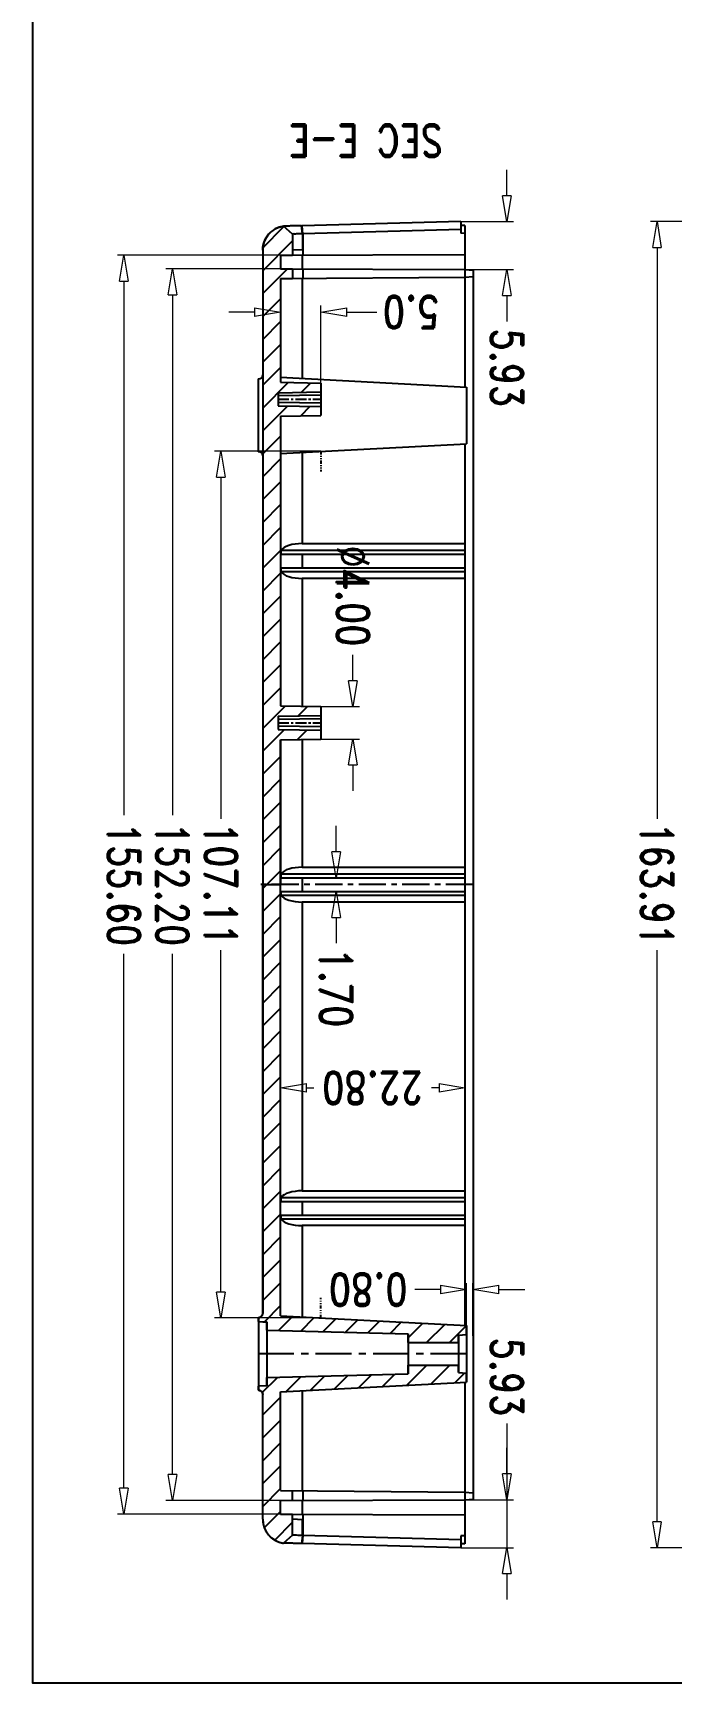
# Model space of a CAD drawing. Header units: millimetres. Extents: x 780 to 1231, y 190 to 834.
# Drawn here: x 780.3 to 859.2, y 189.9 to 393.8 of the extents above; entities that cross this region are included whole.
import ezdxf
from ezdxf.enums import TextEntityAlignment as Align

# ---------------------------------------------------------------- set-up
doc = ezdxf.new("R2010")
doc.units = ezdxf.units.MM
doc.linetypes.add('CENTER', pattern=[50.8, 31.75, -6.35, 6.35, -6.35])
doc.linetypes.add('DIVIDE', pattern=[31.75, 12.7, -6.35, 0, -6.35, 0, -6.35])
doc.layers.add('06___PRT_ALL_SURFS', color=7, linetype='Continuous')
doc.layers.add('dim', color=3, linetype='Continuous', lineweight=9)
doc.layers.add('hatch', color=56, linetype='Continuous', lineweight=9)
doc.styles.add('LongTou', font='romand.shx', dxfattribs={"width": 0.8, "bigfont": 'whgdtxt.shx'})
doc.dimstyles.new('YanXiu', dxfattribs={"dimtxt": 2.5, "dimasz": 2.2, "dimexe": 1, "dimexo": 0, "dimgap": 0.66, "dimtad": 0, "dimzin": 1, "dimdsep": 46, "dimtxsty": 'LongTou', "dimblk": 'CLOSEDBLANK', "dimcen": 0, "dimclrd": 256, "dimclre": 131, "dimclrt": 42, "dimazin": 0, "dimtfac": 1, "dimtofl": 0, "dimtmove": 0, "dimatfit": 3, "dimldrblk": 'CLOSEDBLANK', "dimfxl": 1, "dimlwd": 5, "dimlwe": 5, "dimarcsym": 0})

# ---------------------------------------------------------------- blocks, each defined once
blk = doc.blocks.new('_ClosedBlank')
at = {"color": 0, "linetype": 'ByBlock', "lineweight": -2}
for p, q in [((-1, 0.167), (0, 0)), ((-1, 0.167), (-1, -0.167)), ((0, 0), (-1, -0.167))]:
    blk.add_line(p, q, dxfattribs=at)
blk = doc.blocks.new('*D374')
at = {"layer": 'Defpoints', "color": 0}
for p in [(84.09, -221.2), (89.09, -221.29), (89.09, -229.97)]:
    blk.add_point(p, dxfattribs=at)
at = {"layer": 'dim', "color": 131, "lineweight": 5}
for p, q in [((84.09, -221.2), (84.09, -230.77)), ((89.09, -221.29), (89.09, -230.77))]:
    blk.add_line(p, q, dxfattribs=at)
at = {"layer": 'dim', "lineweight": 5}
for p, q in [((80.89, -229.97), (77.16, -229.97)), ((92.29, -229.97), (95.49, -229.97))]:
    blk.add_line(p, q, dxfattribs=at)
at = {"layer": 'dim', "lineweight": 5, "xscale": 3.2, "yscale": 3.2, "zscale": 3.2}
blk.add_blockref('_ClosedBlank', (84.09, -229.97), dxfattribs=at)
at = {"layer": 'dim', "lineweight": 5, "xscale": 3.2, "yscale": 3.2, "zscale": 3.2, "rotation": 180}
blk.add_blockref('_ClosedBlank', (89.09, -229.97), dxfattribs=at)
at = {"layer": 'dim', "color": 42, "insert": (72.94, -229.97), "char_height": 4, "attachment_point": 5, "style": 'LongTou'}
blk.add_mtext('5.0', dxfattribs=at)
blk = doc.blocks.new('*D375')
at = {"layer": 'Defpoints', "color": 0}
for p in [(61.1, -235.22), (66.29, -235.22), (66.79, -241.15)]:
    blk.add_point(p, dxfattribs=at)
at = {"layer": 'dim', "lineweight": 5}
for p, q in [((61.1, -232.02), (61.1, -228.82)), ((61.1, -244.35), (61.1, -247.55))]:
    blk.add_line(p, q, dxfattribs=at)
at = {"layer": 'dim', "color": 131, "lineweight": 5}
for p, q in [((66.29, -235.22), (60.3, -235.22)), ((66.79, -241.15), (60.3, -241.15))]:
    blk.add_line(p, q, dxfattribs=at)
at = {"layer": 'dim', "lineweight": 5, "xscale": 3.2, "yscale": 3.2, "zscale": 3.2}
for p, rotation in [((61.1, -235.22), 270), ((61.1, -241.15), 90)]:
    blk.add_blockref('_ClosedBlank', p, dxfattribs=dict(at, rotation=rotation))
at = {"layer": 'dim', "color": 42, "insert": (61.1, -223.07), "char_height": 4, "attachment_point": 5, "rotation": 90, "style": 'LongTou'}
blk.add_mtext('5.93', dxfattribs=at)
blk = doc.blocks.new('*D376')
at = {"layer": 'Defpoints', "color": 0}
for p in [(61.1, -77.25), (66.79, -77.25), (66.29, -83.18)]:
    blk.add_point(p, dxfattribs=at)
at = {"layer": 'dim', "lineweight": 5}
for p, q in [((61.1, -74.05), (61.1, -70.85)), ((61.1, -83.18), (61.1, -77.25)), ((61.1, -92.59), (61.1, -83.18)), ((61.1, -86.38), (61.1, -89.58))]:
    blk.add_line(p, q, dxfattribs=at)
at = {"layer": 'dim', "color": 131, "lineweight": 5}
for p, q in [((66.79, -77.25), (60.3, -77.25)), ((66.29, -83.18), (60.3, -83.18))]:
    blk.add_line(p, q, dxfattribs=at)
at = {"layer": 'dim', "lineweight": 5, "xscale": 3.2, "yscale": 3.2, "zscale": 3.2}
for p, rotation in [((61.1, -77.25), 270), ((61.1, -83.18), 90)]:
    blk.add_blockref('_ClosedBlank', p, dxfattribs=dict(at, rotation=rotation))
at = {"layer": 'dim', "color": 42, "insert": (61.1, -98.34), "char_height": 4, "attachment_point": 5, "rotation": 90, "style": 'LongTou'}
blk.add_mtext('5.93', dxfattribs=at)
blk = doc.blocks.new('*D379')
at = {"layer": 'Defpoints', "color": 0}
for p in [(65.29, -103.45), (66.09, -104.7), (66.09, -109.15)]:
    blk.add_point(p, dxfattribs=at)
at = {"layer": 'dim', "color": 131, "lineweight": 5}
for p, q in [((65.29, -103.45), (65.29, -109.95)), ((66.09, -104.7), (66.09, -109.95))]:
    blk.add_line(p, q, dxfattribs=at)
at = {"layer": 'dim', "lineweight": 5}
for p, q in [((62.09, -109.15), (58.89, -109.15)), ((69.29, -109.15), (72.49, -109.15))]:
    blk.add_line(p, q, dxfattribs=at)
at = {"layer": 'dim', "lineweight": 5, "xscale": 3.2, "yscale": 3.2, "zscale": 3.2}
blk.add_blockref('_ClosedBlank', (65.29, -109.15), dxfattribs=at)
at = {"layer": 'dim', "lineweight": 5, "xscale": 3.2, "yscale": 3.2, "zscale": 3.2, "rotation": 180}
blk.add_blockref('_ClosedBlank', (66.09, -109.15), dxfattribs=at)
at = {"layer": 'dim', "color": 42, "insert": (78.24, -109.15), "char_height": 4, "attachment_point": 5, "style": 'LongTou'}
blk.add_mtext('0.80', dxfattribs=at)
blk = doc.blocks.new('*D377')
at = {"layer": 'Defpoints', "color": 0}
for p in [(66.29, -130.28), (89.09, -130.28), (66.29, -134.08)]:
    blk.add_point(p, dxfattribs=at)
at = {"layer": 'dim', "color": 131, "lineweight": 5}
for p, q in [((66.29, -130.28), (66.29, -134.88)), ((89.09, -130.28), (89.09, -134.88))]:
    blk.add_line(p, q, dxfattribs=at)
at = {"layer": 'dim', "lineweight": 5}
for p, q in [((69.49, -134.08), (70.41, -134.08)), ((85.89, -134.08), (84.96, -134.08))]:
    blk.add_line(p, q, dxfattribs=at)
at = {"layer": 'dim', "lineweight": 5, "xscale": 3.2, "yscale": 3.2, "zscale": 3.2, "rotation": 180}
blk.add_blockref('_ClosedBlank', (66.29, -134.08), dxfattribs=at)
at = {"layer": 'dim', "lineweight": 5, "xscale": 3.2, "yscale": 3.2, "zscale": 3.2}
blk.add_blockref('_ClosedBlank', (89.09, -134.08), dxfattribs=at)
at = {"layer": 'dim', "color": 42, "insert": (77.69, -134.08), "char_height": 4, "attachment_point": 5, "style": 'LongTou'}
blk.add_mtext('22.80', dxfattribs=at)
blk = doc.blocks.new('*D373')
at = {"layer": 'Defpoints', "color": 0}
for p in [(80.13, -177.2), (84.09, -177.2), (84.09, -181.2)]:
    blk.add_point(p, dxfattribs=at)
at = {"layer": 'dim', "lineweight": 5}
for p, q in [((80.13, -174), (80.13, -170.8)), ((80.13, -184.4), (80.13, -187.6))]:
    blk.add_line(p, q, dxfattribs=at)
at = {"layer": 'dim', "color": 131, "lineweight": 5}
for p, q in [((84.09, -177.2), (79.33, -177.2)), ((84.09, -181.2), (79.33, -181.2))]:
    blk.add_line(p, q, dxfattribs=at)
at = {"layer": 'dim', "lineweight": 5, "xscale": 3.2, "yscale": 3.2, "zscale": 3.2}
for p, rotation in [((80.13, -177.2), 270), ((80.13, -181.2), 90)]:
    blk.add_blockref('_ClosedBlank', p, dxfattribs=dict(at, rotation=rotation))
at = {"layer": 'dim', "color": 42, "insert": (80.13, -194.88), "char_height": 4, "attachment_point": 5, "rotation": 90, "style": 'LongTou'}
blk.add_mtext('%%c4.00', dxfattribs=at)
blk = doc.blocks.new('*D378')
at = {"layer": 'Defpoints', "color": 0}
for p in [(89, -158.35), (82.21, -160.05), (89, -160.05)]:
    blk.add_point(p, dxfattribs=at)
at = {"layer": 'dim', "lineweight": 5}
for p, q in [((82.21, -155.15), (82.21, -151.95)), ((82.21, -163.25), (82.21, -166.45))]:
    blk.add_line(p, q, dxfattribs=at)
at = {"layer": 'dim', "color": 131, "lineweight": 5}
for p, q in [((89, -158.35), (81.41, -158.35)), ((89, -160.05), (81.41, -160.05))]:
    blk.add_line(p, q, dxfattribs=at)
at = {"layer": 'dim', "lineweight": 5, "xscale": 3.2, "yscale": 3.2, "zscale": 3.2}
for p, rotation in [((82.21, -158.35), 270), ((82.21, -160.05), 90)]:
    blk.add_blockref('_ClosedBlank', p, dxfattribs=dict(at, rotation=rotation))
at = {"layer": 'dim', "color": 42, "insert": (82.21, -146.43), "char_height": 4, "attachment_point": 5, "rotation": 90, "style": 'LongTou'}
blk.add_mtext('1.70', dxfattribs=at)
blk = doc.blocks.new('*D370')
at = {"layer": 'Defpoints', "color": 0}
for p in [(84.09, -105.64), (84.09, -212.76), (96.45, -212.76)]:
    blk.add_point(p, dxfattribs=at)
at = {"layer": 'dim', "color": 131, "lineweight": 5}
for p, q in [((84.09, -105.64), (97.25, -105.64)), ((84.09, -212.76), (97.25, -212.76))]:
    blk.add_line(p, q, dxfattribs=at)
at = {"layer": 'dim', "lineweight": 5}
for p, q in [((96.45, -108.84), (96.45, -151.09)), ((96.45, -209.56), (96.45, -167.32))]:
    blk.add_line(p, q, dxfattribs=at)
at = {"layer": 'dim', "lineweight": 5, "xscale": 3.2, "yscale": 3.2, "zscale": 3.2}
for p, rotation in [((96.45, -105.64), 90), ((96.45, -212.76), 270)]:
    blk.add_blockref('_ClosedBlank', p, dxfattribs=dict(at, rotation=rotation))
at = {"layer": 'dim', "color": 42, "insert": (96.45, -159.2), "char_height": 4, "attachment_point": 5, "rotation": 90, "style": 'LongTou'}
blk.add_mtext('107.11', dxfattribs=at)
blk = doc.blocks.new('*D371')
at = {"layer": 'Defpoints', "color": 0}
for p in [(89.09, -83.1), (89.09, -235.3), (102.45, -235.3)]:
    blk.add_point(p, dxfattribs=at)
at = {"layer": 'dim', "color": 131, "lineweight": 5}
for p, q in [((89.09, -83.1), (103.25, -83.1)), ((89.09, -235.3), (103.25, -235.3))]:
    blk.add_line(p, q, dxfattribs=at)
at = {"layer": 'dim', "lineweight": 5}
for p, q in [((102.45, -86.3), (102.45, -150.63)), ((102.45, -232.1), (102.45, -167.77))]:
    blk.add_line(p, q, dxfattribs=at)
at = {"layer": 'dim', "lineweight": 5, "xscale": 3.2, "yscale": 3.2, "zscale": 3.2}
for p, rotation in [((102.45, -83.1), 90), ((102.45, -235.3), 270)]:
    blk.add_blockref('_ClosedBlank', p, dxfattribs=dict(at, rotation=rotation))
at = {"layer": 'dim', "color": 42, "insert": (102.45, -159.2), "char_height": 4, "attachment_point": 5, "rotation": 90, "style": 'LongTou'}
blk.add_mtext('152.20', dxfattribs=at)
blk = doc.blocks.new('*D372')
at = {"layer": 'Defpoints', "color": 0}
for p in [(89.09, -81.4), (89.09, -237), (108.45, -237)]:
    blk.add_point(p, dxfattribs=at)
at = {"layer": 'dim', "color": 131, "lineweight": 5}
for p, q in [((89.09, -81.4), (109.25, -81.4)), ((89.09, -237), (109.25, -237))]:
    blk.add_line(p, q, dxfattribs=at)
at = {"layer": 'dim', "lineweight": 5}
for p, q in [((108.45, -84.6), (108.45, -150.63)), ((108.45, -233.8), (108.45, -167.77))]:
    blk.add_line(p, q, dxfattribs=at)
at = {"layer": 'dim', "lineweight": 5, "xscale": 3.2, "yscale": 3.2, "zscale": 3.2}
for p, rotation in [((108.45, -81.4), 90), ((108.45, -237), 270)]:
    blk.add_blockref('_ClosedBlank', p, dxfattribs=dict(at, rotation=rotation))
at = {"layer": 'dim', "color": 42, "insert": (108.45, -159.2), "char_height": 4, "attachment_point": 5, "rotation": 90, "style": 'LongTou'}
blk.add_mtext('155.60', dxfattribs=at)
blk = doc.blocks.new('*D366')
at = {"layer": 'Defpoints', "color": 0}
for p in [(14.67, -77.25), (42.54, -77.25), (14.67, -241.15)]:
    blk.add_point(p, dxfattribs=at)
at = {"layer": 'dim', "color": 131, "lineweight": 5}
for p, q in [((14.67, -77.25), (43.34, -77.25)), ((14.67, -241.15), (43.34, -241.15))]:
    blk.add_line(p, q, dxfattribs=at)
at = {"layer": 'dim', "lineweight": 5}
for p, q in [((42.54, -80.45), (42.54, -151.09)), ((42.54, -237.95), (42.54, -167.32))]:
    blk.add_line(p, q, dxfattribs=at)
at = {"layer": 'dim', "lineweight": 5, "xscale": 3.2, "yscale": 3.2, "zscale": 3.2}
for p, rotation in [((42.54, -77.25), 90), ((42.54, -241.15), 270)]:
    blk.add_blockref('_ClosedBlank', p, dxfattribs=dict(at, rotation=rotation))
at = {"layer": 'dim', "color": 42, "insert": (42.54, -159.2), "char_height": 4, "attachment_point": 5, "rotation": 90, "style": 'LongTou'}
blk.add_mtext('163.91', dxfattribs=at)
blk = doc.blocks.new('*u464')
h = blk.add_hatch()
h.set_pattern_fill('12', color=5, scale=2, angle=45, style=0, pattern_type=0)
h.set_pattern_definition([(45, (-393.0849, -50.6507), (-1.4142136, 1.4142136), [])])
edge = h.paths.add_edge_path()
edge.add_line((196.764, 144.897), (196.764, 223.32))
edge.add_spline(control_points=[(196.764, 144.897), (196.764, 143.342), (195.75, 142.163), (194.212, 141.931)], knot_values=[0, 0, 0, 0, 1, 1, 1, 1], weights=[1, 0.8387142, 0.8387142, 1], degree=3, periodic=0)
edge.add_line((193.064, 142.919), (194.212, 141.931))
edge.add_line((193.064, 142.919), (193.064, 145.515))
edge.add_line((194.564, 145.52), (193.064, 145.515))
edge.add_line((194.564, 145.52), (194.564, 147.22))
edge.add_line((194.564, 147.22), (193.064, 147.225))
edge.add_line((193.064, 147.225), (193.064, 148.407))
edge.add_line((194.564, 148.42), (193.064, 148.407))
edge.add_line((194.564, 148.42), (194.564, 161.233))
edge.add_line((194.564, 161.233), (189.564, 161.32))
edge.add_line((189.564, 161.32), (189.564, 162.42))
edge.add_line((194.864, 162.513), (189.564, 162.42))
edge.add_line((194.864, 162.513), (194.864, 164.128))
edge.add_line((194.864, 164.128), (189.564, 164.22))
edge.add_line((189.564, 164.22), (189.564, 165.32))
edge.add_line((194.564, 165.407), (189.564, 165.32))
edge.add_line((194.564, 165.407), (194.564, 201.233))
edge.add_line((194.564, 201.233), (189.564, 201.32))
edge.add_line((189.564, 201.32), (189.564, 202.42))
edge.add_line((194.864, 202.513), (189.564, 202.42))
edge.add_line((194.864, 202.513), (194.864, 204.128))
edge.add_line((194.864, 204.128), (189.564, 204.22))
edge.add_line((189.564, 204.22), (189.564, 205.32))
edge.add_line((194.564, 205.407), (189.564, 205.32))
edge.add_line((194.564, 205.407), (194.564, 223.32))
edge.add_line((196.764, 223.32), (194.564, 223.32))
edge = h.paths.add_edge_path()
edge.add_line((196.764, 223.32), (194.564, 223.32))
edge.add_line((196.764, 223.32), (194.564, 223.32))
edge = h.paths.add_edge_path()
edge.add_line((196.764, 301.743), (196.764, 286.321))
edge.add_spline(control_points=[(197.264, 285.821), (196.971, 285.821), (196.764, 286.028), (196.764, 286.321)], knot_values=[0, 0, 0, 0, 1, 1, 1, 1], weights=[1, 0.8047379, 0.8047379, 1], degree=3, periodic=0)
edge.add_line((197.264, 285.821), (197.264, 285.32))
edge.add_line((196.264, 285.285), (197.264, 285.32))
edge.add_line((196.264, 285.285), (196.264, 284.257))
edge.add_line((196.264, 284.257), (178.764, 283.799))
edge.add_line((178.764, 283.799), (178.764, 282.72))
edge.add_line((178.764, 282.72), (172.564, 282.72))
edge.add_line((172.564, 283.633), (172.564, 282.72))
edge.add_line((172.564, 283.633), (171.564, 283.72))
edge.add_line((171.564, 284.82), (171.564, 283.72))
edge.add_line((194.564, 286.026), (171.564, 284.82))
edge.add_line((194.564, 298.22), (194.564, 286.026))
edge.add_line((194.564, 298.22), (193.064, 298.233))
edge.add_line((193.064, 299.415), (193.064, 298.233))
edge.add_line((194.564, 299.42), (193.064, 299.415))
edge.add_line((194.564, 301.12), (194.564, 299.42))
edge.add_line((194.564, 301.12), (193.064, 301.125))
edge.add_line((193.064, 303.722), (193.064, 301.125))
edge.add_line((193.064, 303.722), (194.212, 304.709))
edge.add_spline(control_points=[(196.764, 301.743), (196.764, 303.298), (195.75, 304.477), (194.212, 304.709)], knot_values=[0, 0, 0, 0, 1, 1, 1, 1], weights=[1, 0.8387142, 0.8387142, 1], degree=3, periodic=0)
edge = h.paths.add_edge_path()
edge.add_line((194.564, 276.615), (194.564, 223.32))
edge.add_line((194.564, 276.615), (171.564, 277.82))
edge.add_line((171.564, 278.92), (171.564, 277.82))
edge.add_line((172.564, 279.008), (171.564, 278.92))
edge.add_line((172.564, 279.92), (172.564, 279.008))
edge.add_line((178.764, 279.92), (172.564, 279.92))
edge.add_line((178.764, 279.92), (178.764, 278.842))
edge.add_line((196.264, 278.383), (178.764, 278.842))
edge.add_line((196.264, 278.383), (196.264, 277.355))
edge.add_line((196.764, 277.338), (196.264, 277.355))
edge.add_line((197.264, 277.32), (196.764, 277.338))
edge.add_line((197.264, 277.32), (197.264, 276.82))
edge.add_spline(control_points=[(197.264, 276.82), (196.971, 276.82), (196.764, 276.613), (196.764, 276.32)], knot_values=[0, 0, 0, 0, 1, 1, 1, 1], weights=[1, 0.8047379, 0.8047379, 1], degree=3, periodic=0)
edge.add_line((196.764, 276.32), (196.764, 223.32))
edge.add_line((196.764, 223.32), (194.564, 223.32))
at = {"color": 7}
for p, q in [((171.764, 304.777), (172.264, 304.805)), ((171.764, 284.82), (171.764, 304.777)), ((172.264, 303.823), (172.264, 304.284)), ((193.064, 303.722), (194.212, 304.709)), ((193.064, 303.722), (194.212, 304.709)), ((171.764, 303.807), (172.264, 303.823)), ((191.821, 301.13), (191.822, 303.772)), ((191.856, 303.77), (191.856, 301.771)), ((193.064, 303.722), (193.064, 301.125)), ((193.064, 303.722), (193.064, 301.125)), ((194.564, 301.12), (171.764, 301.2)), ((193.064, 301.722), (191.856, 301.771)), ((191.886, 299.411), (191.886, 301.13)), ((194.564, 301.12), (193.064, 301.125)), ((194.564, 301.12), (194.564, 299.42)), ((194.564, 301.12), (194.564, 299.42)), ((196.764, 301.743), (196.764, 286.321)), ((196.764, 301.743), (196.764, 286.321)), ((171.764, 299.341), (170.764, 299.288)), ((170.764, 147.352), (170.764, 299.288)), ((171.764, 298.419), (170.764, 298.472)), ((194.564, 299.42), (171.764, 299.341)), ((194.564, 298.22), (171.764, 298.419)), ((191.821, 298.244), (191.821, 299.411)), ((191.886, 285.885), (191.886, 298.244)), ((194.564, 299.42), (193.064, 299.415)), ((193.064, 299.415), (193.064, 298.233)), ((193.064, 299.415), (193.064, 298.233)), ((194.564, 298.22), (193.064, 298.233)), ((194.564, 298.22), (194.564, 286.026)), ((194.564, 298.22), (194.564, 286.026)), ((194.564, 286.026), (171.564, 284.82)), ((194.564, 286.026), (171.564, 284.82)), ((197.264, 285.821), (197.264, 285.32)), ((197.264, 276.82), (197.264, 285.821)), ((171.564, 284.82), (171.564, 283.72)), ((171.564, 277.82), (171.564, 284.82)), ((172.564, 283.633), (171.564, 283.72)), ((172.564, 283.633), (171.564, 283.72)), ((172.564, 283.633), (172.564, 282.72)), ((172.564, 279.008), (172.564, 283.633)), ((196.264, 284.257), (178.764, 283.799)), ((196.264, 284.257), (178.764, 283.799)), ((178.764, 283.799), (178.764, 282.72)), ((178.764, 278.842), (178.764, 283.799)), ((196.264, 285.285), (197.264, 285.32)), ((196.264, 285.285), (197.264, 285.32)), ((196.264, 285.285), (196.264, 284.257)), ((196.264, 277.355), (196.264, 285.285)), ((178.764, 282.72), (172.564, 282.72)), ((178.764, 282.72), (172.564, 282.72)), ((172.564, 279.92), (172.564, 279.008)), ((178.764, 279.92), (172.564, 279.92)), ((178.764, 279.92), (172.564, 279.92)), ((178.764, 279.92), (178.764, 278.842)), ((172.564, 279.008), (171.564, 278.92)), ((172.564, 279.008), (171.564, 278.92)), ((171.564, 278.92), (171.564, 277.82)), ((194.564, 276.615), (171.564, 277.82)), ((194.564, 276.615), (171.564, 277.82)), ((171.764, 168.82), (171.764, 277.82)), ((196.264, 278.383), (178.764, 278.842)), ((196.264, 278.383), (178.764, 278.842)), ((196.264, 278.383), (196.264, 277.355)), ((191.886, 265.47), (191.886, 276.755)), ((194.564, 276.615), (194.564, 223.32)), ((194.564, 276.615), (194.564, 205.407)), ((196.764, 277.338), (196.264, 277.355)), ((197.264, 277.32), (196.264, 277.355)), ((197.264, 277.32), (196.764, 277.338)), ((196.764, 276.32), (196.764, 223.32)), ((196.764, 144.897), (196.764, 276.32)), ((197.264, 277.32), (197.264, 276.82)), ((171.764, 265.47), (191.886, 265.47)), ((171.764, 264.67), (194.48, 264.67)), ((194.48, 264.17), (171.764, 264.17)), ((191.886, 262.47), (191.886, 264.17)), ((194.48, 264.67), (194.48, 264.17)), ((194.48, 262.47), (171.764, 262.47)), ((194.48, 261.97), (171.764, 261.97)), ((191.886, 261.17), (171.764, 261.17)), ((191.886, 225.47), (191.886, 261.17)), ((194.48, 262.47), (194.48, 261.97)), ((171.764, 225.47), (191.886, 225.47)), ((171.764, 224.67), (194.48, 224.67)), ((194.48, 224.67), (194.48, 224.17)), ((194.48, 224.17), (171.764, 224.17)), ((194.48, 222.47), (171.764, 222.47)), ((191.886, 222.47), (191.886, 224.17)), ((194.48, 222.47), (194.48, 221.97)), ((194.564, 205.407), (194.564, 223.32)), ((196.764, 223.32), (194.564, 223.32)), ((196.764, 223.32), (194.564, 223.32)), ((196.764, 223.32), (194.564, 223.32)), ((196.764, 223.32), (194.564, 223.32)), ((196.764, 144.897), (196.764, 223.32)), ((194.48, 221.97), (171.764, 221.97)), ((191.886, 221.17), (171.764, 221.17)), ((191.886, 205.361), (191.886, 221.17)), ((194.564, 205.407), (189.564, 205.32)), ((194.564, 205.407), (189.564, 205.32)), ((189.564, 204.22), (189.564, 205.32)), ((189.564, 201.32), (189.564, 205.32)), ((194.864, 204.128), (189.564, 204.22)), ((194.864, 204.128), (189.564, 204.22)), ((194.864, 202.513), (194.864, 204.128)), ((194.864, 202.513), (194.864, 204.128)), ((189.564, 203.82), (194.864, 203.728)), ((189.564, 202.82), (194.864, 202.913)), ((194.864, 202.513), (189.564, 202.42)), ((194.864, 202.513), (189.564, 202.42)), ((189.564, 201.32), (189.564, 202.42)), ((194.564, 201.233), (189.564, 201.32)), ((194.564, 201.233), (189.564, 201.32)), ((191.886, 185.47), (191.886, 201.28)), ((194.564, 165.407), (194.564, 201.233)), ((194.564, 165.407), (194.564, 201.233)), ((171.764, 185.47), (191.886, 185.47)), ((171.764, 184.67), (194.48, 184.67)), ((194.48, 184.17), (171.764, 184.17)), ((191.886, 182.47), (191.886, 184.17)), ((194.48, 184.67), (194.48, 184.17)), ((194.48, 182.47), (171.764, 182.47)), ((194.48, 181.97), (171.764, 181.97)), ((194.48, 182.47), (194.48, 181.97)), ((191.886, 181.17), (171.764, 181.17)), ((191.886, 169.885), (191.886, 181.17)), ((194.564, 170.026), (171.564, 168.82)), ((197.264, 169.821), (197.264, 160.82)), ((171.564, 161.821), (171.564, 168.82)), ((194.564, 165.407), (189.564, 165.32)), ((194.564, 165.407), (189.564, 165.32)), ((189.564, 164.22), (189.564, 165.32)), ((189.564, 161.32), (189.564, 165.32)), ((194.864, 164.128), (189.564, 164.22)), ((194.864, 164.128), (189.564, 164.22)), ((189.564, 163.82), (194.864, 163.728)), ((194.864, 162.513), (194.864, 164.128)), ((194.864, 162.513), (194.864, 164.128)), ((194.564, 160.615), (171.564, 161.82)), ((171.764, 141.863), (171.764, 161.821)), ((189.564, 162.82), (194.864, 162.913)), ((194.864, 162.513), (189.564, 162.42)), ((194.864, 162.513), (189.564, 162.42)), ((189.564, 161.32), (189.564, 162.42)), ((194.564, 161.233), (189.564, 161.32)), ((194.564, 161.233), (189.564, 161.32)), ((194.564, 148.42), (194.564, 161.233)), ((194.564, 148.42), (194.564, 161.233)), ((191.886, 148.397), (191.886, 160.755)), ((171.764, 148.221), (170.764, 148.169)), ((171.764, 147.3), (170.764, 147.352)), ((194.564, 148.42), (171.764, 148.221)), ((194.564, 147.22), (171.764, 147.3)), ((191.821, 147.23), (191.821, 148.396)), ((191.886, 145.511), (191.886, 147.23)), ((194.564, 148.42), (193.064, 148.407)), ((193.064, 147.225), (193.064, 148.407)), ((193.064, 147.225), (193.064, 148.407)), ((194.564, 147.22), (193.064, 147.225)), ((194.564, 145.52), (194.564, 147.22)), ((194.564, 145.52), (194.564, 147.22)), ((194.564, 145.52), (171.764, 145.441)), ((191.822, 142.868), (191.821, 145.511)), ((191.856, 144.87), (193.064, 144.919)), ((191.856, 142.87), (191.856, 144.87)), ((194.564, 145.52), (193.064, 145.515)), ((193.064, 142.919), (193.064, 145.515)), ((193.064, 142.919), (193.064, 145.515)), ((171.764, 142.833), (172.264, 142.817)), ((172.264, 142.356), (191.822, 142.868)), ((172.264, 141.367), (172.264, 142.817)), ((191.821, 142.868), (191.897, 141.881)), ((191.85, 142.87), (191.949, 141.883)), ((193.064, 142.919), (194.212, 141.931)), ((193.064, 142.919), (194.212, 141.931)), ((171.764, 141.863), (172.264, 141.835)), ((172.264, 141.367), (191.897, 141.881))]:
    blk.add_line(p, q, dxfattribs=at)
at = {"color": 1, "linetype": 'CENTER', "ltscale": 0.14}
blk.add_line((171.564, 281.32), (197.264, 281.32), dxfattribs=at)
at = {"color": 2, "linetype": 'DIVIDE', "ltscale": 0.03}
for p, q in [((189.564, 276.877), (189.564, 274.377)), ((189.564, 169.764), (189.564, 172.264))]:
    blk.add_line(p, q, dxfattribs=at)
at = {"color": 1, "linetype": 'CENTER', "ltscale": 0.106}
blk.add_line((170.764, 223.32), (197.264, 223.32), dxfattribs=at)
at = {"color": 1, "linetype": 'CENTER', "ltscale": 0.0424}
for p, q in [((194.864, 203.32), (189.564, 203.32)), ((194.864, 163.32), (189.564, 163.32))]:
    blk.add_line(p, q, dxfattribs=at)
at = {"color": 7}
for centre, radius, start, end in [((193.764, 301.743), 3, 0, 81.41108), ((197.264, 286.321), 0.5, 180, 270), ((197.264, 276.32), 0.5, 90, 180), ((197.264, 170.321), 0.5, 180, 270), ((197.264, 160.32), 0.5, 90, 180), ((192.119, 138.337), 6.538, 92.3025, 92.61197), ((193.764, 144.897), 3, 278.58892, 0)]:
    blk.add_arc(centre, radius, start, end, dxfattribs=at)
for centre, major_axis, start_param, end_param in [((191.764, 264.35), (2.8, 0.058), 0.2378247, 1.5188693), ((191.764, 262.29), (2.8, -0.058), -1.5188693, -0.2378247), ((191.764, 224.35), (2.8, 0.058), 0.2378247, 1.5188693), ((191.764, 222.29), (2.8, -0.058), -1.5188693, -0.2378247), ((191.764, 184.35), (2.8, 0.058), 0.2378247, 1.5188693), ((191.764, 182.29), (2.8, -0.058), -1.5188693, -0.2378247)]:
    blk.add_ellipse(centre, major_axis=major_axis, ratio=0.3994746, start_param=start_param, end_param=end_param, dxfattribs=at)
for points, start_tangent, end_tangent in [([(196.764, 301.743), (196.764, 301.774), (196.764, 301.804), (196.763, 301.835), (196.762, 301.866), (196.76, 301.897), (196.759, 301.928), (196.757, 301.96), (196.754, 301.991), (196.751, 302.022), (196.748, 302.054), (196.745, 302.085), (196.741, 302.117), (196.737, 302.149), (196.732, 302.18), (196.727, 302.212), (196.722, 302.244), (196.717, 302.276), (196.711, 302.308), (196.704, 302.34), (196.698, 302.371), (196.691, 302.403), (196.683, 302.435), (196.676, 302.467), (196.667, 302.499), (196.659, 302.531), (196.65, 302.563), (196.641, 302.595), (196.631, 302.627), (196.621, 302.659), (196.611, 302.69), (196.6, 302.722), (196.589, 302.754), (196.577, 302.786), (196.566, 302.817), (196.553, 302.849), (196.541, 302.88), (196.528, 302.911), (196.514, 302.942), (196.5, 302.974), (196.486, 303.005), (196.472, 303.036), (196.457, 303.066), (196.441, 303.097), (196.426, 303.127), (196.41, 303.158), (196.393, 303.188), (196.377, 303.218), (196.36, 303.248), (196.342, 303.278), (196.324, 303.307), (196.306, 303.337), (196.288, 303.366), (196.269, 303.395), (196.249, 303.424), (196.23, 303.452), (196.21, 303.481), (196.19, 303.509), (196.169, 303.537), (196.148, 303.565), (196.127, 303.592), (196.105, 303.619), (196.083, 303.646), (196.061, 303.673), (196.039, 303.7), (196.016, 303.726), (195.993, 303.752), (195.969, 303.777), (195.945, 303.803), (195.921, 303.828), (195.897, 303.853), (195.873, 303.877), (195.848, 303.902), (195.823, 303.926), (195.797, 303.949), (195.772, 303.973), (195.746, 303.996), (195.72, 304.018), (195.693, 304.041), (195.667, 304.063), (195.64, 304.084), (195.613, 304.106), (195.586, 304.127), (195.558, 304.148), (195.531, 304.168), (195.503, 304.188), (195.475, 304.208), (195.447, 304.227), (195.418, 304.246), (195.39, 304.265), (195.361, 304.283), (195.332, 304.301), (195.303, 304.318), (195.274, 304.336), (195.245, 304.352), (195.215, 304.369), (195.186, 304.385), (195.156, 304.401), (195.126, 304.416), (195.096, 304.431), (195.066, 304.446), (195.036, 304.46), (195.006, 304.474), (194.976, 304.488), (194.946, 304.501), (194.915, 304.514), (194.885, 304.526), (194.854, 304.538), (194.824, 304.55), (194.793, 304.561), (194.763, 304.572), (194.732, 304.583), (194.701, 304.593), (194.671, 304.603), (194.64, 304.612), (194.609, 304.622), (194.579, 304.63), (194.548, 304.639), (194.517, 304.647), (194.487, 304.655), (194.456, 304.662), (194.425, 304.669), (194.395, 304.676), (194.364, 304.682), (194.334, 304.689), (194.303, 304.694), (194.273, 304.7), (194.243, 304.705), (194.212, 304.709)], (0, 1), (-0.9887853, 0.1493442)), ([(191.856, 301.771), (191.837, 301.771), (191.821, 301.772)], (-0.9994584, 0.0329083), (-0.9984086, 0.0563932)), ([(197.264, 285.821), (197.259, 285.821), (197.253, 285.821), (197.248, 285.821), (197.242, 285.821), (197.236, 285.821), (197.231, 285.822), (197.225, 285.822), (197.219, 285.823), (197.214, 285.823), (197.208, 285.824), (197.202, 285.824), (197.196, 285.825), (197.191, 285.826), (197.185, 285.827), (197.179, 285.828), (197.173, 285.829), (197.168, 285.83), (197.162, 285.831), (197.156, 285.832), (197.15, 285.834), (197.144, 285.835), (197.138, 285.837), (197.133, 285.838), (197.127, 285.84), (197.121, 285.842), (197.115, 285.843), (197.109, 285.845), (197.103, 285.847), (197.098, 285.849), (197.092, 285.851), (197.086, 285.853), (197.08, 285.856), (197.075, 285.858), (197.069, 285.86), (197.063, 285.863), (197.057, 285.865), (197.052, 285.868), (197.046, 285.871), (197.04, 285.874), (197.035, 285.876), (197.029, 285.879), (197.024, 285.882), (197.018, 285.885), (197.012, 285.889), (197.007, 285.892), (197.002, 285.895), (196.996, 285.899), (196.991, 285.902), (196.985, 285.906), (196.98, 285.909), (196.975, 285.913), (196.97, 285.917), (196.964, 285.92), (196.959, 285.924), (196.954, 285.928), (196.949, 285.932), (196.944, 285.936), (196.939, 285.941), (196.934, 285.945), (196.93, 285.949), (196.925, 285.954), (196.92, 285.958), (196.915, 285.962), (196.911, 285.967), (196.906, 285.972), (196.902, 285.976), (196.897, 285.981), (196.893, 285.986), (196.889, 285.991), (196.884, 285.995), (196.88, 286), (196.876, 286.005), (196.872, 286.01), (196.868, 286.015), (196.864, 286.021), (196.86, 286.026), (196.857, 286.031), (196.853, 286.036), (196.849, 286.042), (196.846, 286.047), (196.842, 286.052), (196.839, 286.058), (196.836, 286.063), (196.832, 286.069), (196.829, 286.074), (196.826, 286.08), (196.823, 286.085), (196.82, 286.091), (196.817, 286.096), (196.815, 286.102), (196.812, 286.108), (196.809, 286.114), (196.807, 286.119), (196.804, 286.125), (196.802, 286.131), (196.799, 286.136), (196.797, 286.142), (196.795, 286.148), (196.793, 286.154), (196.791, 286.16), (196.789, 286.165), (196.787, 286.171), (196.785, 286.177), (196.784, 286.183), (196.782, 286.189), (196.78, 286.195), (196.779, 286.2), (196.778, 286.206), (196.776, 286.212), (196.775, 286.218), (196.774, 286.224), (196.773, 286.23), (196.772, 286.235), (196.771, 286.241), (196.77, 286.247), (196.769, 286.253), (196.768, 286.258), (196.768, 286.264), (196.767, 286.27), (196.766, 286.276), (196.766, 286.281), (196.765, 286.287), (196.765, 286.293), (196.765, 286.298), (196.765, 286.304), (196.764, 286.309), (196.764, 286.315), (196.764, 286.321)], (-1, 0), (0, 1)), ([(197.264, 276.82), (197.259, 276.82), (197.253, 276.82), (197.248, 276.82), (197.242, 276.819), (197.236, 276.819), (197.231, 276.819), (197.225, 276.818), (197.219, 276.818), (197.214, 276.817), (197.208, 276.817), (197.202, 276.816), (197.196, 276.815), (197.191, 276.814), (197.185, 276.814), (197.179, 276.813), (197.173, 276.812), (197.168, 276.81), (197.162, 276.809), (197.156, 276.808), (197.15, 276.807), (197.144, 276.805), (197.138, 276.804), (197.133, 276.802), (197.127, 276.801), (197.121, 276.799), (197.115, 276.797), (197.109, 276.795), (197.103, 276.793), (197.098, 276.791), (197.092, 276.789), (197.086, 276.787), (197.08, 276.785), (197.075, 276.782), (197.069, 276.78), (197.063, 276.778), (197.057, 276.775), (197.052, 276.772), (197.046, 276.77), (197.04, 276.767), (197.035, 276.764), (197.029, 276.761), (197.024, 276.758), (197.018, 276.755), (197.012, 276.752), (197.007, 276.749), (197.002, 276.745), (196.996, 276.742), (196.991, 276.738), (196.985, 276.735), (196.98, 276.731), (196.975, 276.728), (196.97, 276.724), (196.964, 276.72), (196.959, 276.716), (196.954, 276.712), (196.949, 276.708), (196.944, 276.704), (196.939, 276.7), (196.934, 276.696), (196.93, 276.691), (196.925, 276.687), (196.92, 276.682), (196.915, 276.678), (196.911, 276.673), (196.906, 276.669), (196.902, 276.664), (196.897, 276.659), (196.893, 276.655), (196.889, 276.65), (196.884, 276.645), (196.88, 276.64), (196.876, 276.635), (196.872, 276.63), (196.868, 276.625), (196.864, 276.62), (196.86, 276.615), (196.857, 276.609), (196.853, 276.604), (196.849, 276.599), (196.846, 276.594), (196.842, 276.588), (196.839, 276.583), (196.836, 276.577), (196.832, 276.572), (196.829, 276.566), (196.826, 276.561), (196.823, 276.555), (196.82, 276.55), (196.817, 276.544), (196.815, 276.538), (196.812, 276.533), (196.809, 276.527), (196.807, 276.521), (196.804, 276.515), (196.802, 276.51), (196.799, 276.504), (196.797, 276.498), (196.795, 276.492), (196.793, 276.487), (196.791, 276.481), (196.789, 276.475), (196.787, 276.469), (196.785, 276.463), (196.784, 276.457), (196.782, 276.452), (196.78, 276.446), (196.779, 276.44), (196.778, 276.434), (196.776, 276.428), (196.775, 276.423), (196.774, 276.417), (196.773, 276.411), (196.772, 276.405), (196.771, 276.399), (196.77, 276.394), (196.769, 276.388), (196.768, 276.382), (196.768, 276.376), (196.767, 276.371), (196.766, 276.365), (196.766, 276.359), (196.765, 276.353), (196.765, 276.348), (196.765, 276.342), (196.765, 276.337), (196.764, 276.331), (196.764, 276.325), (196.764, 276.32)], (-1, 0), (0, -1)), ([(196.764, 144.897), (196.764, 144.867), (196.764, 144.836), (196.763, 144.805), (196.762, 144.774), (196.76, 144.743), (196.759, 144.712), (196.757, 144.681), (196.754, 144.649), (196.751, 144.618), (196.748, 144.587), (196.745, 144.555), (196.741, 144.523), (196.737, 144.492), (196.732, 144.46), (196.727, 144.428), (196.722, 144.396), (196.717, 144.365), (196.711, 144.333), (196.704, 144.301), (196.698, 144.269), (196.691, 144.237), (196.683, 144.205), (196.676, 144.173), (196.667, 144.141), (196.659, 144.109), (196.65, 144.077), (196.641, 144.045), (196.631, 144.014), (196.621, 143.982), (196.611, 143.95), (196.6, 143.918), (196.589, 143.887), (196.577, 143.855), (196.566, 143.823), (196.553, 143.792), (196.541, 143.76), (196.528, 143.729), (196.514, 143.698), (196.5, 143.667), (196.486, 143.636), (196.472, 143.605), (196.457, 143.574), (196.441, 143.543), (196.426, 143.513), (196.41, 143.483), (196.393, 143.452), (196.377, 143.422), (196.36, 143.392), (196.342, 143.363), (196.324, 143.333), (196.306, 143.304), (196.288, 143.274), (196.269, 143.245), (196.249, 143.217), (196.23, 143.188), (196.21, 143.16), (196.19, 143.131), (196.169, 143.104), (196.148, 143.076), (196.127, 143.048), (196.105, 143.021), (196.083, 142.994), (196.061, 142.967), (196.039, 142.941), (196.016, 142.915), (195.993, 142.889), (195.969, 142.863), (195.945, 142.838), (195.921, 142.812), (195.897, 142.788), (195.873, 142.763), (195.848, 142.739), (195.823, 142.715), (195.797, 142.691), (195.772, 142.668), (195.746, 142.645), (195.72, 142.622), (195.693, 142.6), (195.667, 142.578), (195.64, 142.556), (195.613, 142.535), (195.586, 142.514), (195.558, 142.493), (195.531, 142.472), (195.503, 142.452), (195.475, 142.433), (195.447, 142.413), (195.418, 142.394), (195.39, 142.376), (195.361, 142.357), (195.332, 142.34), (195.303, 142.322), (195.274, 142.305), (195.245, 142.288), (195.215, 142.271), (195.186, 142.255), (195.156, 142.24), (195.126, 142.224), (195.096, 142.209), (195.066, 142.195), (195.036, 142.18), (195.006, 142.166), (194.976, 142.153), (194.946, 142.14), (194.915, 142.127), (194.885, 142.114), (194.854, 142.102), (194.824, 142.091), (194.793, 142.079), (194.763, 142.068), (194.732, 142.058), (194.701, 142.047), (194.671, 142.038), (194.64, 142.028), (194.609, 142.019), (194.579, 142.01), (194.548, 142.001), (194.517, 141.993), (194.487, 141.986), (194.456, 141.978), (194.425, 141.971), (194.395, 141.964), (194.364, 141.958), (194.334, 141.952), (194.303, 141.946), (194.273, 141.941), (194.243, 141.936), (194.212, 141.931)], (0, -1), (-0.9887853, -0.1493442)), ([(191.822, 142.868), (191.837, 142.869), (191.856, 142.87)], (0.9983946, 0.0566412), (0.9995098, 0.0313069)), ([(191.856, 142.87), (192.229, 142.885), (192.571, 142.899), (192.837, 142.91), (193.007, 142.916), (193.064, 142.919)], (0.9989667, 0.0454481), (0, -1))]:
    blk.add_spline(points, degree=3, dxfattribs=dict(at, start_tangent=start_tangent, end_tangent=end_tangent))
at = {"layer": '06___PRT_ALL_SURFS', "color": 7}
for p, q in [((172.264, 304.284), (172.264, 305.273)), ((172.264, 305.273), (191.897, 304.759)), ((172.264, 304.284), (191.822, 303.772)), ((191.821, 303.772), (191.897, 304.759)), ((191.85, 303.771), (191.949, 304.758)), ((193.064, 303.722), (194.212, 304.709))]:
    blk.add_line(p, q, dxfattribs=at)
for centre, radius, start, end in [((192.175, 315.152), 10.396, 268.46737, 268.75294), ((193.764, 301.743), 3, 359.99999, 81.41062), ((193.764, 144.897), 3, 278.58938, 0.00001), ((192.175, 131.489), 10.396, 91.24706, 91.53263)]:
    blk.add_arc(centre, radius, start, end, dxfattribs=at)
for points, start_tangent, end_tangent in [([(191.949, 304.758), (192.543, 304.745), (193.093, 304.733), (193.561, 304.723), (193.917, 304.716), (194.138, 304.711), (194.212, 304.709)], (0.9997676, -0.0215563), (-0.987671, 0.156544)), ([(191.822, 303.772), (191.837, 303.771), (191.856, 303.771)], (0.9983946, -0.0566412), (0.9995098, -0.0313069)), ([(191.856, 303.77), (192.229, 303.756), (192.571, 303.742), (192.837, 303.731), (193.007, 303.724), (193.064, 303.722)], (0.9989667, -0.0454481), (0, 1)), ([(191.949, 141.883), (192.543, 141.895), (193.093, 141.907), (193.561, 141.917), (193.917, 141.925), (194.138, 141.93), (194.212, 141.931)], (0.9997676, 0.0215563), (-0.987671, -0.156544))]:
    blk.add_spline(points, degree=3, dxfattribs=dict(at, start_tangent=start_tangent, end_tangent=end_tangent))
at = {"layer": 'Defpoints'}
blk.add_lwpolyline([(0, 321.999), (225.168, 321.999), (225.168, 0), (0, 0)], close=True, dxfattribs=at)
at = {"layer": 'hatch', "color": 6, "style": 'LongTou', "width": 0.8}
blk.add_text('SEC E-E', height=4, dxfattribs=at).set_placement((184.014, 131.367), align=Align.MIDDLE)
at = {"layer": 'dim'}
for base, p1, p2, override, picture, middle in [((166.575, 305.273), (171.764, 299.341), (172.264, 305.273), {"dimtxt": 4, "dimasz": 3.2, "dimexe": 0.7996, "dimgap": 0.7996, "dimtmove": 1}, '*D376', (166.575, 284.179)), ((187.688, 222.47), (194.48, 224.171), (194.48, 222.47), {"dimtxt": 4, "dimasz": 3.2, "dimexe": 0.7996, "dimgap": 0.7996}, '*D378', (187.688, 236.094))]:
    dim = blk.add_linear_dim(base=base, p1=p1, p2=p2, angle=90, dimstyle='YanXiu', override=override, dxfattribs=at)
    dim.commit()
    dim.dimension.update_dxf_attribs({"geometry": picture, "text_midpoint": middle, "dimtype": 128, "insert": (105.477, 382.522)})
for base, p1, p2, picture, middle in [((148.013, 305.273), (120.144, 141.367), (120.144, 305.273), '*D366', (148.013, 223.32)), ((213.931, 145.52), (194.564, 301.12), (194.564, 145.52), '*D372', (213.931, 223.32)), ((207.931, 147.22), (194.564, 299.42), (194.564, 147.22), '*D371', (207.931, 223.32)), ((201.931, 169.764), (189.564, 276.877), (189.564, 169.764), '*D370', (201.931, 223.32)), ((166.575, 147.3), (172.264, 141.367), (171.764, 147.3), '*D375', (166.575, 159.452))]:
    dim = blk.add_linear_dim(base=base, p1=p1, p2=p2, angle=90, dimstyle='YanXiu', override={"dimtxt": 4, "dimasz": 3.2, "dimexe": 0.7996, "dimgap": 0.7996}, dxfattribs=at)
    dim.commit()
    dim.dimension.update_dxf_attribs({"geometry": picture, "text_midpoint": middle, "insert": (105.477, 382.522)})
for base, p1, p2, picture, middle in [((171.564, 273.374), (170.764, 279.07), (171.564, 277.82), '*D379', (183.716, 273.374)), ((171.764, 248.439), (194.564, 252.245), (171.764, 252.245), '*D377', (183.164, 248.439))]:
    dim = blk.add_linear_dim(base=base, p1=p1, p2=p2, dimstyle='YanXiu', override={"dimtxt": 4, "dimasz": 3.2, "dimexe": 0.7996, "dimgap": 0.7996}, dxfattribs=at)
    dim.commit()
    dim.dimension.update_dxf_attribs({"geometry": picture, "text_midpoint": middle, "insert": (105.477, 382.522)})
dim = blk.add_linear_dim(base=(185.607, 205.32), p1=(189.564, 201.32), p2=(189.564, 205.32), angle=90, text='%%c<>', dimstyle='YanXiu', override={"dimtxt": 4, "dimasz": 3.2, "dimexe": 0.7996, "dimgap": 0.7996}, dxfattribs=at)
dim.commit()
dim.dimension.update_dxf_attribs({"geometry": '*D373', "text_midpoint": (185.607, 187.644), "dimtype": 128, "insert": (105.477, 382.522)})
dim = blk.add_linear_dim(base=(194.564, 152.548), p1=(189.564, 161.32), p2=(194.564, 161.233), dimstyle='YanXiu', override={"dimtxt": 4, "dimasz": 3.2, "dimexe": 0.7996, "dimgap": 0.7996, "dimdec": 1}, dxfattribs=at)
dim.commit()
dim.dimension.update_dxf_attribs({"geometry": '*D374', "text_midpoint": (178.412, 152.548), "dimtype": 128, "insert": (105.477, 382.522)})

msp = doc.modelspace()

# ---------------------------------------------------------------- block references
at = {"rotation": 180}
msp.add_blockref('*u464', (1005.47, 511.89), dxfattribs=at)

doc.saveas('drawing.dxf')
